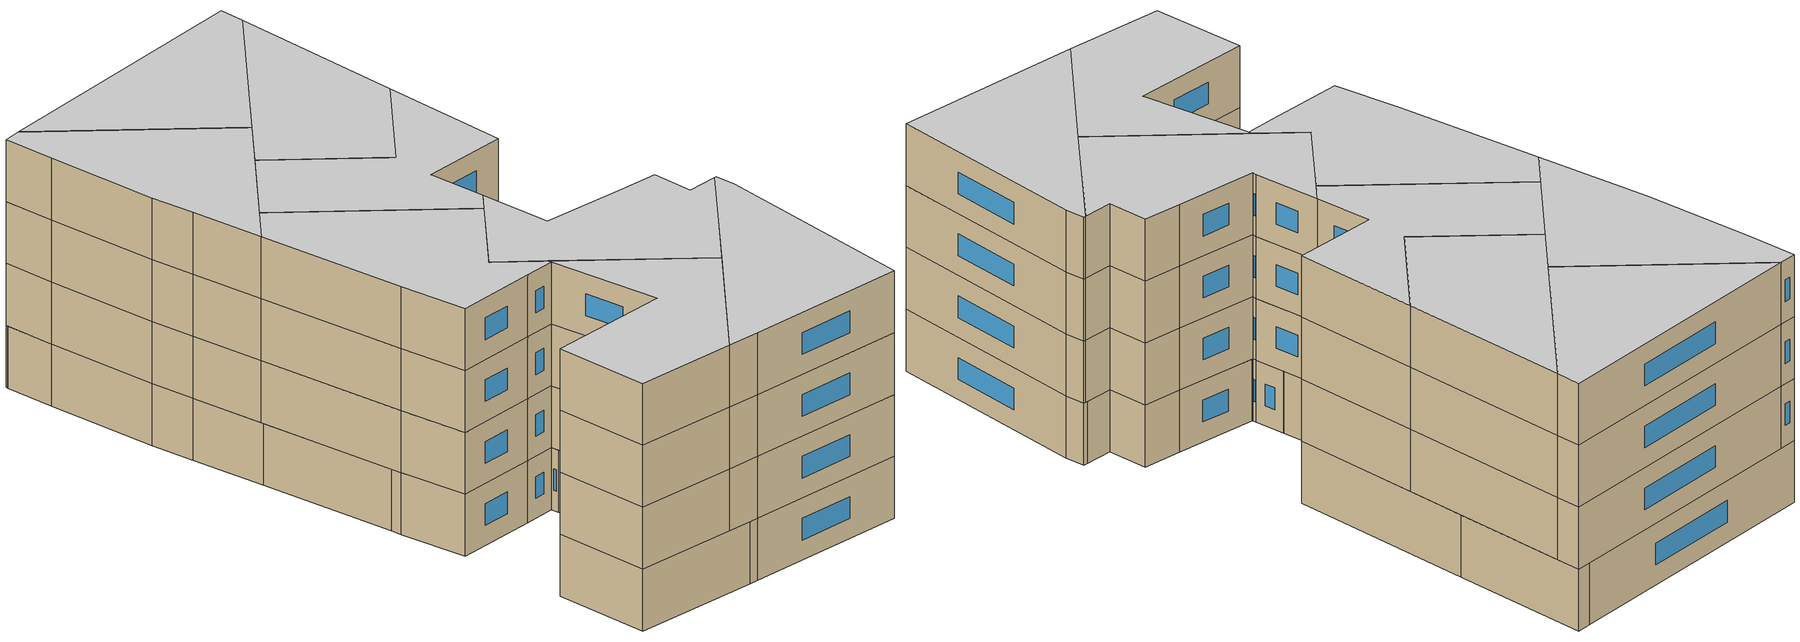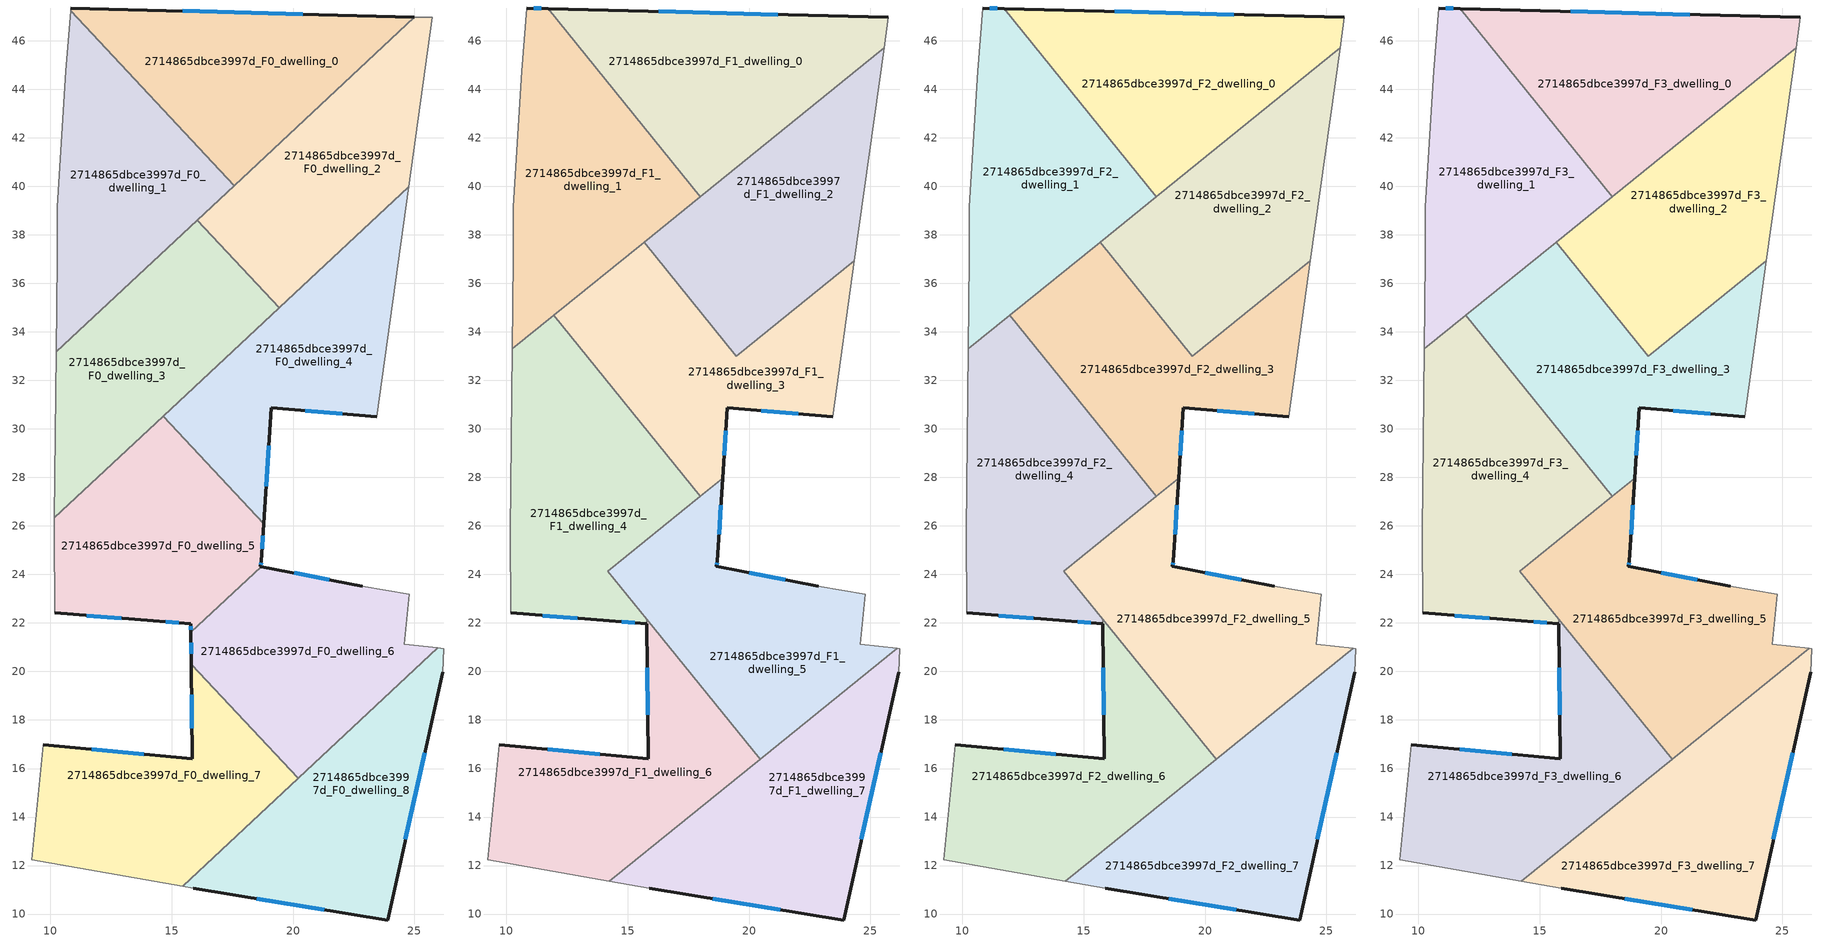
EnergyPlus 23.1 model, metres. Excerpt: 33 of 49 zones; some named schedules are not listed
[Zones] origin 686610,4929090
2714865dbce3997d_F0_dwelling_0
 floor ground (EU_floor_Construction): 25.01,46.98 17.57,40.03 10.83,47.24 10.84,47.35 z0
 wall outside (EU_wall_Construction): 25.01,46.98 10.84,47.35 z0:3
 wall to 2714865dbce3997d_F0_dwelling_1 (EU_wall_Construction): 10.83,47.24 17.57,40.03 z0:3
 wall adiabatic (EU_wall_Construction): 10.84,47.35 10.83,47.24 z0:3
 wall to 2714865dbce3997d_F0_dwelling_2 (EU_wall_Construction): 17.57,40.03 25.01,46.98 z0:3
 window (EU_Window_Construction): 20.4,47.1 15.44,47.23 z0.98:2.02
2714865dbce3997d_F0_dwelling_1
 floor ground (EU_floor_Construction): 10.83,47.24 17.57,40.03 10.23,33.18 10.28,37 10.29,39.16 10.63,44.75 z0
 wall adiabatic (EU_wall_Construction): 10.83,47.24 10.63,44.75 10.29,39.16 10.28,37 10.23,33.18 z0:3
 wall to 2714865dbce3997d_F0_dwelling_3 (EU_wall_Construction): 10.23,33.18 16.04,38.61 z0:3
 wall to 2714865dbce3997d_F0_dwelling_2 (EU_wall_Construction): 16.04,38.61 17.57,40.03 z0:3
2714865dbce3997d_F0_dwelling_2
 floor ground (EU_floor_Construction): 25.75,46.96 24.77,39.99 19.43,34.99 16.04,38.61 25.01,46.98 z0
 wall adiabatic (EU_wall_Construction): 24.77,39.99 25.75,46.96 25.01,46.98 z0:3
 wall to 2714865dbce3997d_F0_dwelling_3 (EU_wall_Construction): 16.04,38.61 19.43,34.99 z0:3
 wall to 2714865dbce3997d_F0_dwelling_4 (EU_wall_Construction): 19.43,34.99 24.77,39.99 z0:3
 ceiling adiabatic (EU_roof_Construction): 24.77,39.99 25.57,45.71 16.36,38.26 19.43,34.99 z3
2714865dbce3997d_F0_dwelling_3
 floor ground (EU_floor_Construction): 16.04,38.61 19.43,34.99 10.16,26.33 10.23,33.18 z0
 wall adiabatic (EU_wall_Construction): 10.23,33.18 10.16,26.33 z0:3
 wall to 2714865dbce3997d_F0_dwelling_5 (EU_wall_Construction): 10.16,26.33 14.65,30.52 z0:3
 wall to 2714865dbce3997d_F0_dwelling_4 (EU_wall_Construction): 14.65,30.52 19.42,34.99 z0:3
 ceiling adiabatic (EU_roof_Construction): 19.43,34.99 16.04,38.61 11.27,34.14 15.67,37.7 18.54,34.16 z3
2714865dbce3997d_F0_dwelling_4
 floor ground (EU_floor_Construction): 24.77,39.99 23.44,30.5 19.09,30.86 18.79,26.09 14.65,30.52 z0
 wall outside (EU_wall_Construction): 18.79,26.09 19.09,30.86 23.44,30.5 z0:3
 wall adiabatic (EU_wall_Construction): 23.44,30.5 24.77,39.99 z0:3
 wall to 2714865dbce3997d_F0_dwelling_5 (EU_wall_Construction): 14.65,30.52 18.79,26.09 z0:3
 window (EU_Window_Construction): 20.51,30.75 22.03,30.62 / 18.89,27.64 19,29.31 z0.98:2.02
2714865dbce3997d_F0_dwelling_5
 floor ground (EU_floor_Construction): 14.65,30.52 18.79,26.09 18.69,24.55 18.66,24.33 18.7,24.33 15.79,21.61 15.79,21.97 14.24,22.08 10.18,22.41 10.16,25.78 10.16,26.33 z0
 wall outside (EU_wall_Construction): 18.7,24.33 18.66,24.33 18.69,24.55 18.79,26.09 / 10.18,22.41 14.24,22.08 15.79,21.97 15.79,21.61 z0:3
 wall to 2714865dbce3997d_F0_dwelling_6 (EU_wall_Construction): 15.79,21.61 18.7,24.33 z0:3
 wall adiabatic (EU_wall_Construction): 10.16,26.33 10.16,25.78 10.18,22.41 z0:3
 window (EU_Window_Construction): 15.79,21.85 15.79,21.73 / 14.75,22.05 15.28,22.01 / 11.5,22.31 12.92,22.19 / 18.73,25.05 18.76,25.59 / 18.67,24.41 18.68,24.48 z0.98:2.02
2714865dbce3997d_F0_dwelling_6
 floor ground (EU_floor_Construction): 24.8,23.17 24.57,21.11 25.97,20.97 20.21,15.59 15.8,20.3 15.79,21.61 18.7,24.33 22.84,23.52 z0
 wall outside (EU_wall_Construction): 15.79,21.61 15.8,20.3 / 22.84,23.52 18.7,24.33 z0:3
 wall adiabatic (EU_wall_Construction): 25.97,20.97 24.57,21.11 24.8,23.17 22.84,23.52 z0:3
 wall to 2714865dbce3997d_F0_dwelling_7 (EU_wall_Construction): 15.8,20.3 20.21,15.59 z0:3
 wall to 2714865dbce3997d_F0_dwelling_8 (EU_wall_Construction): 20.21,15.59 25.97,20.97 z0:3
 window (EU_Window_Construction): 15.79,21.18 15.8,20.73 / 21.5,23.78 20.05,24.07 z0.98:2.02
2714865dbce3997d_F0_dwelling_7
 floor ground (EU_floor_Construction): 15.8,20.3 20.21,15.59 15.45,11.14 9.23,12.24 9.69,16.97 15.84,16.39 z0
 wall outside (EU_wall_Construction): 15.8,20.3 15.84,16.39 9.69,16.97 z0:3
 wall adiabatic (EU_wall_Construction): 9.69,16.97 9.23,12.24 15.45,11.14 z0:3
 wall to 2714865dbce3997d_F0_dwelling_8 (EU_wall_Construction): 15.45,11.14 20.21,15.59 z0:3
 window (EU_Window_Construction): 13.84,16.58 11.7,16.79 / 15.82,19.03 15.83,17.67 z0.98:2.02
2714865dbce3997d_F0_dwelling_8
 floor ground (EU_floor_Construction): 26.2,20.94 26.17,19.96 23.9,9.75 15.9,11.06 15.45,11.14 25.97,20.97 z0
 wall outside (EU_wall_Construction): 15.9,11.06 23.9,9.75 26.17,19.96 z0:3
 wall adiabatic (EU_wall_Construction): 15.45,11.14 15.9,11.06 / 26.17,19.96 26.2,20.94 25.97,20.97 z0:3
 window (EU_Window_Construction): 18.5,10.64 21.29,10.18 / 24.63,13.07 25.43,16.64 z0.98:2.02
2714865dbce3997d_F1_dwelling_0
 floor to 2714865dbce3997d_F0_dwelling_0 (EU_floor_Construction): 25.01,46.98 17.6,40.06 11.72,47.33 z3
 floor to 2714865dbce3997d_F0_dwelling_2 (EU_floor_Construction): 25.75,46.96 25.57,45.71 17.99,39.58 17.6,40.06 25.01,46.98 z3
 wall outside (EU_wall_Construction): 25.75,46.96 11.72,47.33 z3:6
 wall adiabatic (EU_wall_Construction): 25.57,45.71 25.75,46.96 z3:6
 wall to 2714865dbce3997d_F1_dwelling_1 (EU_wall_Construction): 11.72,47.33 17.99,39.58 z3:6
 wall to 2714865dbce3997d_F1_dwelling_2 (EU_wall_Construction): 17.99,39.58 25.57,45.71 z3:6
 window (EU_Window_Construction): 21.18,47.08 16.28,47.21 z3.98:5.02
2714865dbce3997d_F1_dwelling_1
 floor to 2714865dbce3997d_F0_dwelling_1 (EU_floor_Construction): 10.83,47.24 17.57,40.03 11.27,34.14 10.24,33.31 10.28,37 10.29,39.16 10.63,44.75 z3
 floor to 2714865dbce3997d_F0_dwelling_0 (EU_floor_Construction): 11.72,47.33 17.6,40.06 17.57,40.03 10.83,47.24 10.84,47.35 z3
 floor adiabatic (EU_floor_Construction): 16.04,38.61 16.36,38.26 11.27,34.14 z3
 floor to 2714865dbce3997d_F0_dwelling_2 (EU_floor_Construction): 17.6,40.06 17.99,39.58 16.36,38.26 16.04,38.61 z3
 wall outside (EU_wall_Construction): 11.72,47.33 10.84,47.35 z3:6
 wall adiabatic (EU_wall_Construction): 10.84,47.35 10.63,44.75 10.29,39.16 10.28,37 10.24,33.31 z3:6
 wall to 2714865dbce3997d_F1_dwelling_3 (EU_wall_Construction): 11.95,34.69 15.67,37.7 z3:6
 wall to 2714865dbce3997d_F1_dwelling_4 (EU_wall_Construction): 10.24,33.31 11.95,34.69 z3:6
 wall to 2714865dbce3997d_F1_dwelling_2 (EU_wall_Construction): 15.67,37.7 17.99,39.58 z3:6
 window (EU_Window_Construction): 11.43,47.34 11.12,47.35 z3.98:5.02
2714865dbce3997d_F1_dwelling_2
 floor to 2714865dbce3997d_F0_dwelling_4 (EU_floor_Construction): 24.77,39.99 24.34,36.93 19.48,33 18.54,34.16 z3
 floor adiabatic (EU_floor_Construction): 25.57,45.71 24.77,39.99 18.54,34.16 15.67,37.7 z3
 wall to 2714865dbce3997d_F1_dwelling_3 (EU_wall_Construction): 15.67,37.7 19.48,33 24.34,36.93 z3:6
 wall adiabatic (EU_wall_Construction): 24.34,36.93 25.57,45.71 z3:6
2714865dbce3997d_F1_dwelling_3
 floor to 2714865dbce3997d_F0_dwelling_3 (EU_floor_Construction): 15.67,37.7 18.54,34.16 15.03,30.88 11.95,34.69 z3
 floor to 2714865dbce3997d_F0_dwelling_4 (EU_floor_Construction): 24.34,36.93 23.44,30.5 19.09,30.86 18.91,27.96 17.99,27.22 15.03,30.88 18.54,34.16 19.48,33 z3
 wall outside (EU_wall_Construction): 18.91,27.96 19.09,30.86 23.44,30.5 z3:6
 wall adiabatic (EU_wall_Construction): 23.44,30.5 24.34,36.93 z3:6
 wall to 2714865dbce3997d_F1_dwelling_4 (EU_wall_Construction): 11.95,34.69 17.99,27.22 z3:6
 wall to 2714865dbce3997d_F1_dwelling_5 (EU_wall_Construction): 17.99,27.22 18.91,27.96 z3:6
 window (EU_Window_Construction): 20.51,30.75 22.03,30.62 / 18.97,28.91 19.04,29.92 z3.98:5.02
2714865dbce3997d_F1_dwelling_4
 floor to 2714865dbce3997d_F0_dwelling_4 (EU_floor_Construction): 15.03,30.88 17.99,27.22 17.85,27.1 14.65,30.52 z3
 floor to 2714865dbce3997d_F0_dwelling_1 (EU_floor_Construction): 11.27,34.14 10.23,33.18 10.24,33.31 z3
 floor to 2714865dbce3997d_F0_dwelling_5 (EU_floor_Construction): 14.65,30.52 17.84,27.1 14.18,24.14 15.78,22.16 15.79,21.97 14.24,22.08 10.18,22.41 10.16,25.78 10.16,26.33 z3
 floor to 2714865dbce3997d_F0_dwelling_3 (EU_floor_Construction): 11.95,34.69 15.03,30.88 10.16,26.33 10.23,33.18 11.27,34.14 z3
 wall outside (EU_wall_Construction): 10.18,22.41 14.24,22.08 15.79,21.97 z3:6
 wall adiabatic (EU_wall_Construction): 10.24,33.31 10.16,25.78 10.18,22.41 z3:6
 wall to 2714865dbce3997d_F1_dwelling_6 (EU_wall_Construction): 15.79,21.97 15.78,22.16 z3:6
 wall to 2714865dbce3997d_F1_dwelling_5 (EU_wall_Construction): 15.78,22.16 14.18,24.14 17.99,27.22 z3:6
 window (EU_Window_Construction): 14.75,22.05 15.28,22.01 / 11.5,22.31 12.92,22.19 z3.98:5.02
2714865dbce3997d_F1_dwelling_5
 floor to 2714865dbce3997d_F0_dwelling_5 (EU_floor_Construction): 17.84,27.1 18.79,26.09 18.69,24.55 18.66,24.33 18.7,24.33 16.04,21.84 14.18,24.14 z3
 floor to 2714865dbce3997d_F0_dwelling_6 (EU_floor_Construction): 24.8,23.17 24.57,21.11 25.97,20.97 24.98,20.05 20.45,16.39 16.04,21.84 18.7,24.33 22.84,23.52 z3
 floor to 2714865dbce3997d_F0_dwelling_4 (EU_floor_Construction): 18.91,27.96 18.79,26.09 17.85,27.1 z3
 floor to 2714865dbce3997d_F0_dwelling_8 (EU_floor_Construction): 26.1,20.95 24.98,20.05 25.97,20.97 z3
 wall outside (EU_wall_Construction): 22.84,23.52 18.66,24.33 18.69,24.55 18.91,27.96 z3:6
 wall adiabatic (EU_wall_Construction): 26.1,20.96 24.57,21.11 24.8,23.17 22.84,23.52 z3:6
 wall to 2714865dbce3997d_F1_dwelling_7 (EU_wall_Construction): 20.45,16.39 26.1,20.96 z3:6
 wall to 2714865dbce3997d_F1_dwelling_6 (EU_wall_Construction): 15.79,22.15 20.45,16.39 z3:6
 window (EU_Window_Construction): 18.67,24.41 18.68,24.48 / 21.48,23.79 20.02,24.07 / 18.77,25.66 18.84,26.85 z3.98:5.02
2714865dbce3997d_F1_dwelling_6
 floor to 2714865dbce3997d_F0_dwelling_6 (EU_floor_Construction): 16.04,21.84 20.45,16.39 19.89,15.93 15.8,20.3 15.79,21.61 z3
 floor to 2714865dbce3997d_F0_dwelling_5 (EU_floor_Construction): 15.78,22.16 16.04,21.84 15.79,21.61 z3
 floor to 2714865dbce3997d_F0_dwelling_7 (EU_floor_Construction): 15.8,20.3 19.89,15.93 14.24,11.36 9.23,12.24 9.69,16.97 15.84,16.39 z3
 wall outside (EU_wall_Construction): 15.79,21.97 15.84,16.39 9.69,16.97 z3:6
 wall adiabatic (EU_wall_Construction): 9.69,16.97 9.23,12.24 14.24,11.36 z3:6
 wall to 2714865dbce3997d_F1_dwelling_7 (EU_wall_Construction): 14.24,11.36 20.45,16.39 z3:6
 window (EU_Window_Construction): 13.84,16.58 11.7,16.79 / 15.8,20.16 15.83,18.21 z3.98:5.02
2714865dbce3997d_F1_dwelling_7
 floor to 2714865dbce3997d_F0_dwelling_7 (EU_floor_Construction): 19.89,15.93 20.21,15.59 15.45,11.14 14.24,11.36 z3
 floor to 2714865dbce3997d_F0_dwelling_8 (EU_floor_Construction): 26.2,20.94 26.17,19.96 23.9,9.75 15.9,11.06 15.45,11.14 24.98,20.05 26.1,20.95 z3
 floor to 2714865dbce3997d_F0_dwelling_6 (EU_floor_Construction): 24.98,20.05 20.21,15.59 19.89,15.93 z3
 wall outside (EU_wall_Construction): 15.9,11.06 23.9,9.75 26.17,19.96 z3:6
 wall adiabatic (EU_wall_Construction): 14.24,11.36 15.9,11.06 / 26.17,19.96 26.2,20.94 26.1,20.96 z3:6
 window (EU_Window_Construction): 18.5,10.64 21.29,10.18 / 24.63,13.07 25.43,16.64 z3.98:5.02
2714865dbce3997d_F2_dwelling_0
 floor to 2714865dbce3997d_F1_dwelling_0 (EU_floor_Construction): 25.75,46.96 25.57,45.71 17.99,39.58 11.72,47.33 z6
 wall outside (EU_wall_Construction): 25.75,46.96 11.72,47.33 z6:9
 wall adiabatic (EU_wall_Construction): 25.57,45.71 25.75,46.96 z6:9
 wall to 2714865dbce3997d_F2_dwelling_1 (EU_wall_Construction): 11.72,47.33 17.99,39.58 z6:9
 wall to 2714865dbce3997d_F2_dwelling_2 (EU_wall_Construction): 17.99,39.58 25.57,45.71 z6:9
 window (EU_Window_Construction): 21.18,47.08 16.28,47.21 z6.98:8.02
2714865dbce3997d_F2_dwelling_1
 floor to 2714865dbce3997d_F1_dwelling_1 (EU_floor_Construction): 11.72,47.33 17.99,39.58 10.24,33.31 10.28,37 10.29,39.16 10.63,44.75 10.84,47.35 z6
 wall outside (EU_wall_Construction): 11.72,47.33 10.84,47.35 z6:9
 wall adiabatic (EU_wall_Construction): 10.84,47.35 10.63,44.75 10.29,39.16 10.28,37 10.24,33.31 z6:9
 wall to 2714865dbce3997d_F2_dwelling_3 (EU_wall_Construction): 11.95,34.69 15.67,37.7 z6:9
 wall to 2714865dbce3997d_F2_dwelling_4 (EU_wall_Construction): 10.24,33.31 11.95,34.69 z6:9
 wall to 2714865dbce3997d_F2_dwelling_2 (EU_wall_Construction): 15.67,37.7 17.99,39.58 z6:9
 window (EU_Window_Construction): 11.43,47.34 11.12,47.35 z6.98:8.02
2714865dbce3997d_F2_dwelling_2
 floor to 2714865dbce3997d_F1_dwelling_2 (EU_floor_Construction): 25.57,45.71 24.34,36.93 19.48,33 15.67,37.7 z6
 wall to 2714865dbce3997d_F2_dwelling_3 (EU_wall_Construction): 15.67,37.7 19.48,33 24.34,36.93 z6:9
 wall adiabatic (EU_wall_Construction): 24.34,36.93 25.57,45.71 z6:9
2714865dbce3997d_F2_dwelling_3
 floor to 2714865dbce3997d_F1_dwelling_3 (EU_floor_Construction): 24.34,36.93 23.44,30.5 19.09,30.86 18.91,27.96 17.99,27.22 11.95,34.69 15.67,37.7 19.48,33 z6
 wall outside (EU_wall_Construction): 18.91,27.96 19.09,30.86 23.44,30.5 z6:9
 wall adiabatic (EU_wall_Construction): 23.44,30.5 24.34,36.93 z6:9
 wall to 2714865dbce3997d_F2_dwelling_4 (EU_wall_Construction): 11.95,34.69 17.99,27.22 z6:9
 wall to 2714865dbce3997d_F2_dwelling_5 (EU_wall_Construction): 17.99,27.22 18.91,27.96 z6:9
 window (EU_Window_Construction): 20.51,30.75 22.03,30.62 / 18.97,28.91 19.04,29.92 z6.98:8.02
2714865dbce3997d_F2_dwelling_4
 floor to 2714865dbce3997d_F1_dwelling_4 (EU_floor_Construction): 11.95,34.69 17.99,27.22 14.18,24.14 15.78,22.16 15.79,21.97 14.24,22.08 10.18,22.41 10.16,25.78 10.24,33.31 z6
 wall outside (EU_wall_Construction): 10.18,22.41 14.24,22.08 15.79,21.97 z6:9
 wall adiabatic (EU_wall_Construction): 10.24,33.31 10.16,25.78 10.18,22.41 z6:9
 wall to 2714865dbce3997d_F2_dwelling_6 (EU_wall_Construction): 15.79,21.97 15.78,22.16 z6:9
 wall to 2714865dbce3997d_F2_dwelling_5 (EU_wall_Construction): 15.78,22.16 14.18,24.14 17.99,27.22 z6:9
 window (EU_Window_Construction): 14.75,22.05 15.28,22.01 / 11.5,22.31 12.92,22.19 z6.98:8.02
2714865dbce3997d_F2_dwelling_5
 floor to 2714865dbce3997d_F1_dwelling_5 (EU_floor_Construction): 24.8,23.17 24.57,21.11 26.1,20.96 20.45,16.39 14.18,24.14 18.91,27.96 18.69,24.55 18.66,24.33 22.84,23.52 z6
 wall outside (EU_wall_Construction): 22.84,23.52 18.66,24.33 18.69,24.55 18.91,27.96 z6:9
 wall adiabatic (EU_wall_Construction): 26.1,20.96 24.57,21.11 24.8,23.17 22.84,23.52 z6:9
 wall to 2714865dbce3997d_F2_dwelling_7 (EU_wall_Construction): 20.45,16.39 26.1,20.96 z6:9
 wall to 2714865dbce3997d_F2_dwelling_6 (EU_wall_Construction): 15.79,22.15 20.45,16.39 z6:9
 window (EU_Window_Construction): 18.67,24.41 18.68,24.48 / 21.48,23.79 20.02,24.07 / 18.77,25.66 18.84,26.85 z6.98:8.02
2714865dbce3997d_F2_dwelling_6
 floor to 2714865dbce3997d_F1_dwelling_6 (EU_floor_Construction): 15.78,22.16 20.45,16.39 14.24,11.36 9.23,12.24 9.69,16.97 15.84,16.39 z6
 wall outside (EU_wall_Construction): 15.79,21.97 15.84,16.39 9.69,16.97 z6:9
 wall adiabatic (EU_wall_Construction): 9.69,16.97 9.23,12.24 14.24,11.36 z6:9
 wall to 2714865dbce3997d_F2_dwelling_7 (EU_wall_Construction): 14.24,11.36 20.45,16.39 z6:9
 window (EU_Window_Construction): 13.84,16.58 11.7,16.79 / 15.8,20.16 15.83,18.21 z6.98:8.02
2714865dbce3997d_F2_dwelling_7
 floor to 2714865dbce3997d_F1_dwelling_7 (EU_floor_Construction): 26.2,20.94 26.17,19.96 23.9,9.75 15.9,11.06 14.24,11.36 26.1,20.96 z6
 wall outside (EU_wall_Construction): 15.9,11.06 23.9,9.75 26.17,19.96 z6:9
 wall adiabatic (EU_wall_Construction): 14.24,11.36 15.9,11.06 / 26.17,19.96 26.2,20.94 26.1,20.96 z6:9
 window (EU_Window_Construction): 18.5,10.64 21.29,10.18 / 24.63,13.07 25.43,16.64 z6.98:8.02
2714865dbce3997d_F3_dwelling_0
 floor to 2714865dbce3997d_F2_dwelling_0 (EU_floor_Construction): 25.75,46.96 25.57,45.71 17.99,39.58 11.72,47.33 z9
 wall outside (EU_wall_Construction): 25.75,46.96 11.72,47.33 z9:12
 wall adiabatic (EU_wall_Construction): 25.57,45.71 25.75,46.96 z9:12
 wall to 2714865dbce3997d_F3_dwelling_1 (EU_wall_Construction): 11.72,47.33 17.99,39.58 z9:12
 wall to 2714865dbce3997d_F3_dwelling_2 (EU_wall_Construction): 17.99,39.58 25.57,45.71 z9:12
 window (EU_Window_Construction): 21.18,47.08 16.28,47.21 z9.98:11.02
 ceiling to 2714865dbce3997d_F4_dwelling_0 (EU_floor_Construction): 25.57,45.71 25.75,46.96 11.72,47.33 17.99,39.58 z12
2714865dbce3997d_F3_dwelling_1
 floor to 2714865dbce3997d_F2_dwelling_1 (EU_floor_Construction): 11.72,47.33 17.99,39.58 10.24,33.31 10.28,37 10.29,39.16 10.63,44.75 10.84,47.35 z9
 wall outside (EU_wall_Construction): 11.72,47.33 10.84,47.35 z9:12
 wall adiabatic (EU_wall_Construction): 10.84,47.35 10.63,44.75 10.29,39.16 10.28,37 10.24,33.31 z9:12
 wall to 2714865dbce3997d_F3_dwelling_3 (EU_wall_Construction): 11.95,34.69 15.67,37.7 z9:12
 wall to 2714865dbce3997d_F3_dwelling_4 (EU_wall_Construction): 10.24,33.31 11.95,34.69 z9:12
 wall to 2714865dbce3997d_F3_dwelling_2 (EU_wall_Construction): 15.67,37.7 17.99,39.58 z9:12
 window (EU_Window_Construction): 11.43,47.34 11.12,47.35 z9.98:11.02
 ceiling to 2714865dbce3997d_F4_dwelling_1 (EU_floor_Construction): 17.99,39.58 11.72,47.33 10.84,47.35 10.63,44.75 10.29,39.16 10.28,37 10.24,33.31 z12
2714865dbce3997d_F3_dwelling_2
 floor to 2714865dbce3997d_F2_dwelling_2 (EU_floor_Construction): 25.57,45.71 24.34,36.93 19.48,33 15.67,37.7 z9
 wall to 2714865dbce3997d_F3_dwelling_3 (EU_wall_Construction): 15.67,37.7 19.48,33 24.34,36.93 z9:12
 wall adiabatic (EU_wall_Construction): 24.34,36.93 25.57,45.71 z9:12
 ceiling to 2714865dbce3997d_F4_dwelling_2 (EU_floor_Construction): 24.34,36.93 25.57,45.71 15.67,37.7 19.48,33 z12
2714865dbce3997d_F3_dwelling_3
 floor to 2714865dbce3997d_F2_dwelling_3 (EU_floor_Construction): 24.34,36.93 23.44,30.5 19.09,30.86 18.91,27.96 17.99,27.22 11.95,34.69 15.67,37.7 19.48,33 z9
 wall outside (EU_wall_Construction): 18.91,27.96 19.09,30.86 23.44,30.5 z9:12
 wall adiabatic (EU_wall_Construction): 23.44,30.5 24.34,36.93 z9:12
 wall to 2714865dbce3997d_F3_dwelling_4 (EU_wall_Construction): 11.95,34.69 17.99,27.22 z9:12
 wall to 2714865dbce3997d_F3_dwelling_5 (EU_wall_Construction): 17.99,27.22 18.91,27.96 z9:12
 window (EU_Window_Construction): 20.51,30.75 22.03,30.62 / 18.97,28.91 19.04,29.92 z9.98:11.02
 ceiling to 2714865dbce3997d_F4_dwelling_3 (EU_floor_Construction): 23.44,30.5 24.34,36.93 19.48,33 15.67,37.7 11.95,34.69 17.99,27.22 18.91,27.96 19.09,30.86 z12
2714865dbce3997d_F3_dwelling_4
 floor to 2714865dbce3997d_F2_dwelling_4 (EU_floor_Construction): 11.95,34.69 17.99,27.22 14.18,24.14 15.78,22.16 15.79,21.97 14.24,22.08 10.18,22.41 10.16,25.78 10.24,33.31 z9
 wall outside (EU_wall_Construction): 10.18,22.41 14.24,22.08 15.79,21.97 z9:12
 wall adiabatic (EU_wall_Construction): 10.24,33.31 10.16,25.78 10.18,22.41 z9:12
 wall to 2714865dbce3997d_F3_dwelling_6 (EU_wall_Construction): 15.79,21.97 15.78,22.16 z9:12
 wall to 2714865dbce3997d_F3_dwelling_5 (EU_wall_Construction): 15.78,22.16 14.18,24.14 17.99,27.22 z9:12
 window (EU_Window_Construction): 14.75,22.05 15.28,22.01 / 11.5,22.31 12.92,22.19 z9.98:11.02
 ceiling to 2714865dbce3997d_F4_dwelling_4 (EU_floor_Construction): 15.79,21.97 15.78,22.16 14.18,24.14 17.99,27.22 11.95,34.69 10.24,33.31 10.16,25.78 10.18,22.41 14.24,22.08 z12
2714865dbce3997d_F3_dwelling_5
 floor to 2714865dbce3997d_F2_dwelling_5 (EU_floor_Construction): 24.8,23.17 24.57,21.11 26.1,20.96 20.45,16.39 14.18,24.14 18.91,27.96 18.69,24.55 18.66,24.33 22.84,23.52 z9
 wall outside (EU_wall_Construction): 22.84,23.52 18.66,24.33 18.69,24.55 18.91,27.96 z9:12
 wall adiabatic (EU_wall_Construction): 26.1,20.96 24.57,21.11 24.8,23.17 22.84,23.52 z9:12
 wall to 2714865dbce3997d_F3_dwelling_7 (EU_wall_Construction): 20.45,16.39 26.1,20.96 z9:12
 wall to 2714865dbce3997d_F3_dwelling_6 (EU_wall_Construction): 15.79,22.15 20.45,16.39 z9:12
 window (EU_Window_Construction): 18.67,24.41 18.68,24.48 / 21.48,23.79 20.02,24.07 / 18.77,25.66 18.84,26.85 z9.98:11.02
 ceiling to 2714865dbce3997d_F4_dwelling_5 (EU_floor_Construction): 26.1,20.96 24.57,21.11 24.8,23.17 22.84,23.52 18.66,24.33 18.69,24.55 18.91,27.96 14.18,24.14 20.45,16.39 z12
2714865dbce3997d_F3_dwelling_6
 floor to 2714865dbce3997d_F2_dwelling_6 (EU_floor_Construction): 15.78,22.16 20.45,16.39 14.24,11.36 9.23,12.24 9.69,16.97 15.84,16.39 z9
 wall outside (EU_wall_Construction): 15.79,21.97 15.84,16.39 9.69,16.97 z9:12
 wall adiabatic (EU_wall_Construction): 9.69,16.97 9.23,12.24 14.24,11.36 z9:12
 wall to 2714865dbce3997d_F3_dwelling_7 (EU_wall_Construction): 14.24,11.36 20.45,16.39 z9:12
 window (EU_Window_Construction): 13.84,16.58 11.7,16.79 / 15.8,20.16 15.83,18.21 z9.98:11.02
 ceiling to 2714865dbce3997d_F4_dwelling_6 (EU_floor_Construction): 20.45,16.39 15.78,22.16 15.84,16.39 9.69,16.97 9.23,12.24 14.24,11.36 z12
2714865dbce3997d_F3_dwelling_7
 floor to 2714865dbce3997d_F2_dwelling_7 (EU_floor_Construction): 26.2,20.94 26.17,19.96 23.9,9.75 15.9,11.06 14.24,11.36 26.1,20.96 z9
 wall outside (EU_wall_Construction): 15.9,11.06 23.9,9.75 26.17,19.96 z9:12
 wall adiabatic (EU_wall_Construction): 14.24,11.36 15.9,11.06 / 26.17,19.96 26.2,20.94 26.1,20.96 z9:12
 window (EU_Window_Construction): 18.5,10.64 21.29,10.18 / 24.63,13.07 25.43,16.64 z9.98:11.02
 ceiling to 2714865dbce3997d_F4_dwelling_7 (EU_floor_Construction): 23.9,9.75 26.17,19.96 26.2,20.94 26.1,20.96 14.24,11.36 15.9,11.06 z12
[Building]
EU S2 Campaign: North Axis=0; Terrain=City; Solar Distribution=FullExterior
[Site:Location]
Bologna: Latitude=44.5; Longitude=11.25; Time Zone=1; Elevation=37
[SizingPeriod:WeatherFileDays]
AnnualSizingPeriod: Begin Month=1; Begin Day of Month=1; End Month=12; End Day of Month=31; Day of Week for Start Day=Monday; Use Weather File Daylight Saving Period=No; Use Weather File Rain and Snow Indicators=No
[MATERIAL]
EU_InternalMass_Material: Roughness=MediumRough; Thickness=0.1; Conductivity=1; Density=1800; Specific Heat=900; Thermal Absorptance=0.9; Solar Absorptance=0.7; Visible Absorptance=0.7
[MATERIAL:NOMASS] Roughness=MediumRough; Thermal Absorptance=0.9; Solar Absorptance=0.7; Visible Absorptance=0.7
Name | Thermal Resistance
EU_wall_NoMass | 0.905828
EU_roof_NoMass | 0.37593
EU_floor_NoMass | 0.67114
[WINDOWMATERIAL:SIMPLEGLAZINGSYSTEM]
EU_Window_SimpleGlazing: UFactor=4.52486; Solar Heat Gain Coefficient=0.85; Visible Transmittance=0.85
[CONSTRUCTION]
EU_wall_Construction: EU_wall_NoMass
EU_roof_Construction: EU_roof_NoMass
EU_floor_Construction: EU_floor_NoMass
EU_Window_Construction: EU_Window_SimpleGlazing
EU_InternalMass_Construction: EU_InternalMass_Material
[ZONE] Type=1; Multiplier=1; Ceiling Height=autocalculate; Floor Area=autocalculate; Part of Total Floor Area=Yes
Name | Volume
2714865dbce3997d_F0_dwelling_0 | 153.187
2714865dbce3997d_F1_dwelling_0; 2714865dbce3997d_F2_dwelling_0; 2714865dbce3997d_F3_dwelling_0 | 172.349
2714865dbce3997d_F0_dwelling_1 | 153.184
2714865dbce3997d_F1_dwelling_1; 2714865dbce3997d_F2_dwelling_1; 2714865dbce3997d_F3_dwelling_1 | 172.337
2714865dbce3997d_F0_dwelling_2 | 153.202
2714865dbce3997d_F1_dwelling_2; 2714865dbce3997d_F2_dwelling_2; 2714865dbce3997d_F3_dwelling_2 | 172.309
2714865dbce3997d_F0_dwelling_3 | 153.201
2714865dbce3997d_F1_dwelling_3; 2714865dbce3997d_F2_dwelling_3; 2714865dbce3997d_F3_dwelling_3 | 173.541
2714865dbce3997d_F0_dwelling_4 | 152.282
2714865dbce3997d_F1_dwelling_4; 2714865dbce3997d_F2_dwelling_4; 2714865dbce3997d_F3_dwelling_4 | 186.01
2714865dbce3997d_F0_dwelling_5 | 152.258
2714865dbce3997d_F1_dwelling_5; 2714865dbce3997d_F2_dwelling_5; 2714865dbce3997d_F3_dwelling_5 | 171.138
2714865dbce3997d_F0_dwelling_6 | 154.079
2714865dbce3997d_F1_dwelling_6; 2714865dbce3997d_F2_dwelling_6; 2714865dbce3997d_F3_dwelling_6 | 158.654
2714865dbce3997d_F0_dwelling_7 | 154.1
2714865dbce3997d_F1_dwelling_7; 2714865dbce3997d_F2_dwelling_7; 2714865dbce3997d_F3_dwelling_7 | 172.326
2714865dbce3997d_F0_dwelling_8 | 153.204
[INTERNALMASS] Construction=EU_InternalMass_Construction
Name | Zone or ZoneList | Surface Area
2714865dbce3997d_F0_dwelling_0_EU_InternalMass | 2714865dbce3997d_F0_dwelling_0 | 51.0675
2714865dbce3997d_F0_dwelling_1_EU_InternalMass | 2714865dbce3997d_F0_dwelling_1 | 51.0616
2714865dbce3997d_F0_dwelling_2_EU_InternalMass | 2714865dbce3997d_F0_dwelling_2 | 51.0667
2714865dbce3997d_F0_dwelling_3_EU_InternalMass | 2714865dbce3997d_F0_dwelling_3 | 51.067
2714865dbce3997d_F0_dwelling_4_EU_InternalMass | 2714865dbce3997d_F0_dwelling_4 | 50.7592
2714865dbce3997d_F0_dwelling_5_EU_InternalMass | 2714865dbce3997d_F0_dwelling_5 | 50.7525
2714865dbce3997d_F0_dwelling_6_EU_InternalMass | 2714865dbce3997d_F0_dwelling_6 | 51.3597
2714865dbce3997d_F0_dwelling_7_EU_InternalMass | 2714865dbce3997d_F0_dwelling_7 | 51.3685
2714865dbce3997d_F0_dwelling_8_EU_InternalMass | 2714865dbce3997d_F0_dwelling_8 | 51.0676
2714865dbce3997d_F1_dwelling_0_EU_InternalMass | 2714865dbce3997d_F1_dwelling_0 | 57.4482
2714865dbce3997d_F1_dwelling_1_EU_InternalMass | 2714865dbce3997d_F1_dwelling_1 | 57.4455
2714865dbce3997d_F1_dwelling_2_EU_InternalMass | 2714865dbce3997d_F1_dwelling_2 | 57.4346
2714865dbce3997d_F1_dwelling_3_EU_InternalMass | 2714865dbce3997d_F1_dwelling_3 | 57.8486
2714865dbce3997d_F1_dwelling_4_EU_InternalMass | 2714865dbce3997d_F1_dwelling_4 | 62.0029
2714865dbce3997d_F1_dwelling_5_EU_InternalMass | 2714865dbce3997d_F1_dwelling_5 | 57.0461
2714865dbce3997d_F1_dwelling_6_EU_InternalMass | 2714865dbce3997d_F1_dwelling_6 | 52.8848
2714865dbce3997d_F1_dwelling_7_EU_InternalMass | 2714865dbce3997d_F1_dwelling_7 | 57.442
2714865dbce3997d_F2_dwelling_0_EU_InternalMass | 2714865dbce3997d_F2_dwelling_0 | 57.4482
2714865dbce3997d_F2_dwelling_1_EU_InternalMass | 2714865dbce3997d_F2_dwelling_1 | 57.4455
2714865dbce3997d_F2_dwelling_2_EU_InternalMass | 2714865dbce3997d_F2_dwelling_2 | 57.4346
2714865dbce3997d_F2_dwelling_3_EU_InternalMass | 2714865dbce3997d_F2_dwelling_3 | 57.8486
2714865dbce3997d_F2_dwelling_4_EU_InternalMass | 2714865dbce3997d_F2_dwelling_4 | 62.0029
2714865dbce3997d_F2_dwelling_5_EU_InternalMass | 2714865dbce3997d_F2_dwelling_5 | 57.0461
2714865dbce3997d_F2_dwelling_6_EU_InternalMass | 2714865dbce3997d_F2_dwelling_6 | 52.8848
2714865dbce3997d_F2_dwelling_7_EU_InternalMass | 2714865dbce3997d_F2_dwelling_7 | 57.442
2714865dbce3997d_F3_dwelling_0_EU_InternalMass | 2714865dbce3997d_F3_dwelling_0 | 57.4482
2714865dbce3997d_F3_dwelling_1_EU_InternalMass | 2714865dbce3997d_F3_dwelling_1 | 57.4455
2714865dbce3997d_F3_dwelling_2_EU_InternalMass | 2714865dbce3997d_F3_dwelling_2 | 57.4346
2714865dbce3997d_F3_dwelling_3_EU_InternalMass | 2714865dbce3997d_F3_dwelling_3 | 57.8486
2714865dbce3997d_F3_dwelling_4_EU_InternalMass | 2714865dbce3997d_F3_dwelling_4 | 62.0029
2714865dbce3997d_F3_dwelling_5_EU_InternalMass | 2714865dbce3997d_F3_dwelling_5 | 57.0461
2714865dbce3997d_F3_dwelling_6_EU_InternalMass | 2714865dbce3997d_F3_dwelling_6 | 52.8848
2714865dbce3997d_F3_dwelling_7_EU_InternalMass | 2714865dbce3997d_F3_dwelling_7 | 57.442
[OTHEREQUIPMENT] Fuel Type=Electricity; Design Level Calculation Method=Watts/Area; Power per Zone Floor Area=1; Fraction Latent=0; Fraction Radiant=0; Fraction Lost=0; Carbon Dioxide Generation Rate=0; EndUse Subcategory=EU_Step8_InternalGains
Name | Zone or ZoneList or Space or SpaceList | Schedule
EU_Step8_InternalGain_2714865dbce3997d_F0_dwelling_0_f000 | 2714865dbce3997d_F0_dwelling_0 | EU_Step8_GainSchedule_2714865dbce3997d_F0_dwelling_0_f000
EU_Step8_InternalGain_2714865dbce3997d_F0_dwelling_1_f000 | 2714865dbce3997d_F0_dwelling_1 | EU_Step8_GainSchedule_2714865dbce3997d_F0_dwelling_1_f000
EU_Step8_InternalGain_2714865dbce3997d_F0_dwelling_2_f000 | 2714865dbce3997d_F0_dwelling_2 | EU_Step8_GainSchedule_2714865dbce3997d_F0_dwelling_2_f000
EU_Step8_InternalGain_2714865dbce3997d_F0_dwelling_3_f000 | 2714865dbce3997d_F0_dwelling_3 | EU_Step8_GainSchedule_2714865dbce3997d_F0_dwelling_3_f000
EU_Step8_InternalGain_2714865dbce3997d_F0_dwelling_4_f000 | 2714865dbce3997d_F0_dwelling_4 | EU_Step8_GainSchedule_2714865dbce3997d_F0_dwelling_4_f000
EU_Step8_InternalGain_2714865dbce3997d_F0_dwelling_5_f000 | 2714865dbce3997d_F0_dwelling_5 | EU_Step8_GainSchedule_2714865dbce3997d_F0_dwelling_5_f000
EU_Step8_InternalGain_2714865dbce3997d_F0_dwelling_6_f000 | 2714865dbce3997d_F0_dwelling_6 | EU_Step8_GainSchedule_2714865dbce3997d_F0_dwelling_6_f000
EU_Step8_InternalGain_2714865dbce3997d_F0_dwelling_7_f000 | 2714865dbce3997d_F0_dwelling_7 | EU_Step8_GainSchedule_2714865dbce3997d_F0_dwelling_7_f000
EU_Step8_InternalGain_2714865dbce3997d_F0_dwelling_8_f000 | 2714865dbce3997d_F0_dwelling_8 | EU_Step8_GainSchedule_2714865dbce3997d_F0_dwelling_8_f000
EU_Step8_InternalGain_2714865dbce3997d_F1_dwelling_0_f000 | 2714865dbce3997d_F1_dwelling_0 | EU_Step8_GainSchedule_2714865dbce3997d_F1_dwelling_0_f000
EU_Step8_InternalGain_2714865dbce3997d_F1_dwelling_1_f000 | 2714865dbce3997d_F1_dwelling_1 | EU_Step8_GainSchedule_2714865dbce3997d_F1_dwelling_1_f000
EU_Step8_InternalGain_2714865dbce3997d_F1_dwelling_2_f000 | 2714865dbce3997d_F1_dwelling_2 | EU_Step8_GainSchedule_2714865dbce3997d_F1_dwelling_2_f000
EU_Step8_InternalGain_2714865dbce3997d_F1_dwelling_3_f000 | 2714865dbce3997d_F1_dwelling_3 | EU_Step8_GainSchedule_2714865dbce3997d_F1_dwelling_3_f000
EU_Step8_InternalGain_2714865dbce3997d_F1_dwelling_4_f000 | 2714865dbce3997d_F1_dwelling_4 | EU_Step8_GainSchedule_2714865dbce3997d_F1_dwelling_4_f000
EU_Step8_InternalGain_2714865dbce3997d_F1_dwelling_5_f000 | 2714865dbce3997d_F1_dwelling_5 | EU_Step8_GainSchedule_2714865dbce3997d_F1_dwelling_5_f000
EU_Step8_InternalGain_2714865dbce3997d_F1_dwelling_6_f000 | 2714865dbce3997d_F1_dwelling_6 | EU_Step8_GainSchedule_2714865dbce3997d_F1_dwelling_6_f000
EU_Step8_InternalGain_2714865dbce3997d_F1_dwelling_7_f000 | 2714865dbce3997d_F1_dwelling_7 | EU_Step8_GainSchedule_2714865dbce3997d_F1_dwelling_7_f000
EU_Step8_InternalGain_2714865dbce3997d_F2_dwelling_0_f000 | 2714865dbce3997d_F2_dwelling_0 | EU_Step8_GainSchedule_2714865dbce3997d_F2_dwelling_0_f000
EU_Step8_InternalGain_2714865dbce3997d_F2_dwelling_1_f000 | 2714865dbce3997d_F2_dwelling_1 | EU_Step8_GainSchedule_2714865dbce3997d_F2_dwelling_1_f000
EU_Step8_InternalGain_2714865dbce3997d_F2_dwelling_2_f000 | 2714865dbce3997d_F2_dwelling_2 | EU_Step8_GainSchedule_2714865dbce3997d_F2_dwelling_2_f000
EU_Step8_InternalGain_2714865dbce3997d_F2_dwelling_3_f000 | 2714865dbce3997d_F2_dwelling_3 | EU_Step8_GainSchedule_2714865dbce3997d_F2_dwelling_3_f000
EU_Step8_InternalGain_2714865dbce3997d_F2_dwelling_4_f000 | 2714865dbce3997d_F2_dwelling_4 | EU_Step8_GainSchedule_2714865dbce3997d_F2_dwelling_4_f000
EU_Step8_InternalGain_2714865dbce3997d_F2_dwelling_5_f000 | 2714865dbce3997d_F2_dwelling_5 | EU_Step8_GainSchedule_2714865dbce3997d_F2_dwelling_5_f000
EU_Step8_InternalGain_2714865dbce3997d_F2_dwelling_6_f000 | 2714865dbce3997d_F2_dwelling_6 | EU_Step8_GainSchedule_2714865dbce3997d_F2_dwelling_6_f000
EU_Step8_InternalGain_2714865dbce3997d_F2_dwelling_7_f000 | 2714865dbce3997d_F2_dwelling_7 | EU_Step8_GainSchedule_2714865dbce3997d_F2_dwelling_7_f000
EU_Step8_InternalGain_2714865dbce3997d_F3_dwelling_0_f000 | 2714865dbce3997d_F3_dwelling_0 | EU_Step8_GainSchedule_2714865dbce3997d_F3_dwelling_0_f000
EU_Step8_InternalGain_2714865dbce3997d_F3_dwelling_1_f000 | 2714865dbce3997d_F3_dwelling_1 | EU_Step8_GainSchedule_2714865dbce3997d_F3_dwelling_1_f000
EU_Step8_InternalGain_2714865dbce3997d_F3_dwelling_2_f000 | 2714865dbce3997d_F3_dwelling_2 | EU_Step8_GainSchedule_2714865dbce3997d_F3_dwelling_2_f000
EU_Step8_InternalGain_2714865dbce3997d_F3_dwelling_3_f000 | 2714865dbce3997d_F3_dwelling_3 | EU_Step8_GainSchedule_2714865dbce3997d_F3_dwelling_3_f000
EU_Step8_InternalGain_2714865dbce3997d_F3_dwelling_4_f000 | 2714865dbce3997d_F3_dwelling_4 | EU_Step8_GainSchedule_2714865dbce3997d_F3_dwelling_4_f000
EU_Step8_InternalGain_2714865dbce3997d_F3_dwelling_5_f000 | 2714865dbce3997d_F3_dwelling_5 | EU_Step8_GainSchedule_2714865dbce3997d_F3_dwelling_5_f000
EU_Step8_InternalGain_2714865dbce3997d_F3_dwelling_6_f000 | 2714865dbce3997d_F3_dwelling_6 | EU_Step8_GainSchedule_2714865dbce3997d_F3_dwelling_6_f000
EU_Step8_InternalGain_2714865dbce3997d_F3_dwelling_7_f000 | 2714865dbce3997d_F3_dwelling_7 | EU_Step8_GainSchedule_2714865dbce3997d_F3_dwelling_7_f000
[ZONEVENTILATION:DESIGNFLOWRATE] Schedule=EU_AlwaysOn; Design Flow Rate Calculation Method=AirChanges/Hour; Air Changes per Hour=0.73129; Ventilation Type=Natural; Fan Pressure Rise=0; Fan Total Efficiency=1; Constant Term Coefficient=1; Temperature Term Coefficient=0; Velocity Term Coefficient=0; Velocity Squared Term Coefficient=0; Minimum Indoor Temperature=-100; Maximum Indoor Temperature=100; Delta Temperature=-100; Minimum Outdoor Temperature=-100; Maximum Outdoor Temperature=100; Maximum Wind Speed=40
Name | Zone or ZoneList or Space or SpaceList
EU_ConstantAir_2714865dbce3997d_F0_dwelling_0 | 2714865dbce3997d_F0_dwelling_0
EU_ConstantAir_2714865dbce3997d_F0_dwelling_1 | 2714865dbce3997d_F0_dwelling_1
EU_ConstantAir_2714865dbce3997d_F0_dwelling_2 | 2714865dbce3997d_F0_dwelling_2
EU_ConstantAir_2714865dbce3997d_F0_dwelling_3 | 2714865dbce3997d_F0_dwelling_3
EU_ConstantAir_2714865dbce3997d_F0_dwelling_4 | 2714865dbce3997d_F0_dwelling_4
EU_ConstantAir_2714865dbce3997d_F0_dwelling_5 | 2714865dbce3997d_F0_dwelling_5
EU_ConstantAir_2714865dbce3997d_F0_dwelling_6 | 2714865dbce3997d_F0_dwelling_6
EU_ConstantAir_2714865dbce3997d_F0_dwelling_7 | 2714865dbce3997d_F0_dwelling_7
EU_ConstantAir_2714865dbce3997d_F0_dwelling_8 | 2714865dbce3997d_F0_dwelling_8
EU_ConstantAir_2714865dbce3997d_F1_dwelling_0 | 2714865dbce3997d_F1_dwelling_0
EU_ConstantAir_2714865dbce3997d_F1_dwelling_1 | 2714865dbce3997d_F1_dwelling_1
EU_ConstantAir_2714865dbce3997d_F1_dwelling_2 | 2714865dbce3997d_F1_dwelling_2
EU_ConstantAir_2714865dbce3997d_F1_dwelling_3 | 2714865dbce3997d_F1_dwelling_3
EU_ConstantAir_2714865dbce3997d_F1_dwelling_4 | 2714865dbce3997d_F1_dwelling_4
EU_ConstantAir_2714865dbce3997d_F1_dwelling_5 | 2714865dbce3997d_F1_dwelling_5
EU_ConstantAir_2714865dbce3997d_F1_dwelling_6 | 2714865dbce3997d_F1_dwelling_6
EU_ConstantAir_2714865dbce3997d_F1_dwelling_7 | 2714865dbce3997d_F1_dwelling_7
EU_ConstantAir_2714865dbce3997d_F2_dwelling_0 | 2714865dbce3997d_F2_dwelling_0
EU_ConstantAir_2714865dbce3997d_F2_dwelling_1 | 2714865dbce3997d_F2_dwelling_1
EU_ConstantAir_2714865dbce3997d_F2_dwelling_2 | 2714865dbce3997d_F2_dwelling_2
EU_ConstantAir_2714865dbce3997d_F2_dwelling_3 | 2714865dbce3997d_F2_dwelling_3
EU_ConstantAir_2714865dbce3997d_F2_dwelling_4 | 2714865dbce3997d_F2_dwelling_4
EU_ConstantAir_2714865dbce3997d_F2_dwelling_5 | 2714865dbce3997d_F2_dwelling_5
EU_ConstantAir_2714865dbce3997d_F2_dwelling_6 | 2714865dbce3997d_F2_dwelling_6
EU_ConstantAir_2714865dbce3997d_F2_dwelling_7 | 2714865dbce3997d_F2_dwelling_7
EU_ConstantAir_2714865dbce3997d_F3_dwelling_0 | 2714865dbce3997d_F3_dwelling_0
EU_ConstantAir_2714865dbce3997d_F3_dwelling_1 | 2714865dbce3997d_F3_dwelling_1
EU_ConstantAir_2714865dbce3997d_F3_dwelling_2 | 2714865dbce3997d_F3_dwelling_2
EU_ConstantAir_2714865dbce3997d_F3_dwelling_3 | 2714865dbce3997d_F3_dwelling_3
EU_ConstantAir_2714865dbce3997d_F3_dwelling_4 | 2714865dbce3997d_F3_dwelling_4
EU_ConstantAir_2714865dbce3997d_F3_dwelling_5 | 2714865dbce3997d_F3_dwelling_5
EU_ConstantAir_2714865dbce3997d_F3_dwelling_6 | 2714865dbce3997d_F3_dwelling_6
EU_ConstantAir_2714865dbce3997d_F3_dwelling_7 | 2714865dbce3997d_F3_dwelling_7
[HVACTEMPLATE:ZONE:IDEALLOADSAIRSYSTEM] System Availability Schedule=EU_AlwaysOn; Maximum Heating Supply Air Temperature=50; Minimum Cooling Supply Air Temperature=13; Maximum Heating Supply Air Humidity Ratio=0.0156; Minimum Cooling Supply Air Humidity Ratio=0.0077; Heating Limit=NoLimit; Cooling Limit=NoLimit; Heating Availability Schedule=EU_AlwaysOn; Cooling Availability Schedule=EU_CoolingOff; Dehumidification Control Type=ConstantSensibleHeatRatio; Cooling Sensible Heat Ratio=0.7; Dehumidification Setpoint=60; Humidification Control Type=None; Humidification Setpoint=30; Outdoor Air Method=None; Outdoor Air Flow Rate per Person=0.00944; Outdoor Air Flow Rate per Zone Floor Area=0; Outdoor Air Flow Rate per Zone=0; Demand Controlled Ventilation Type=None; Outdoor Air Economizer Type=NoEconomizer; Heat Recovery Type=None; Sensible Heat Recovery Effectiveness=0.7; Latent Heat Recovery Effectiveness=0.65
Name | Template Thermostat
2714865dbce3997d_F0_dwelling_0 | EU_HeatOnly_2714865dbce3997d_F0_dwelling_0
2714865dbce3997d_F0_dwelling_1 | EU_HeatOnly_2714865dbce3997d_F0_dwelling_1
2714865dbce3997d_F0_dwelling_2 | EU_HeatOnly_2714865dbce3997d_F0_dwelling_2
2714865dbce3997d_F0_dwelling_3 | EU_HeatOnly_2714865dbce3997d_F0_dwelling_3
2714865dbce3997d_F0_dwelling_4 | EU_HeatOnly_2714865dbce3997d_F0_dwelling_4
2714865dbce3997d_F0_dwelling_5 | EU_HeatOnly_2714865dbce3997d_F0_dwelling_5
2714865dbce3997d_F0_dwelling_6 | EU_HeatOnly_2714865dbce3997d_F0_dwelling_6
2714865dbce3997d_F0_dwelling_7 | EU_HeatOnly_2714865dbce3997d_F0_dwelling_7
2714865dbce3997d_F0_dwelling_8 | EU_HeatOnly_2714865dbce3997d_F0_dwelling_8
2714865dbce3997d_F1_dwelling_0 | EU_HeatOnly_2714865dbce3997d_F1_dwelling_0
2714865dbce3997d_F1_dwelling_1 | EU_HeatOnly_2714865dbce3997d_F1_dwelling_1
2714865dbce3997d_F1_dwelling_2 | EU_HeatOnly_2714865dbce3997d_F1_dwelling_2
2714865dbce3997d_F1_dwelling_3 | EU_HeatOnly_2714865dbce3997d_F1_dwelling_3
2714865dbce3997d_F1_dwelling_4 | EU_HeatOnly_2714865dbce3997d_F1_dwelling_4
2714865dbce3997d_F1_dwelling_5 | EU_HeatOnly_2714865dbce3997d_F1_dwelling_5
2714865dbce3997d_F1_dwelling_6 | EU_HeatOnly_2714865dbce3997d_F1_dwelling_6
2714865dbce3997d_F1_dwelling_7 | EU_HeatOnly_2714865dbce3997d_F1_dwelling_7
2714865dbce3997d_F2_dwelling_0 | EU_HeatOnly_2714865dbce3997d_F2_dwelling_0
2714865dbce3997d_F2_dwelling_1 | EU_HeatOnly_2714865dbce3997d_F2_dwelling_1
2714865dbce3997d_F2_dwelling_2 | EU_HeatOnly_2714865dbce3997d_F2_dwelling_2
2714865dbce3997d_F2_dwelling_3 | EU_HeatOnly_2714865dbce3997d_F2_dwelling_3
2714865dbce3997d_F2_dwelling_4 | EU_HeatOnly_2714865dbce3997d_F2_dwelling_4
2714865dbce3997d_F2_dwelling_5 | EU_HeatOnly_2714865dbce3997d_F2_dwelling_5
2714865dbce3997d_F2_dwelling_6 | EU_HeatOnly_2714865dbce3997d_F2_dwelling_6
2714865dbce3997d_F2_dwelling_7 | EU_HeatOnly_2714865dbce3997d_F2_dwelling_7
2714865dbce3997d_F3_dwelling_0 | EU_HeatOnly_2714865dbce3997d_F3_dwelling_0
2714865dbce3997d_F3_dwelling_1 | EU_HeatOnly_2714865dbce3997d_F3_dwelling_1
2714865dbce3997d_F3_dwelling_2 | EU_HeatOnly_2714865dbce3997d_F3_dwelling_2
2714865dbce3997d_F3_dwelling_3 | EU_HeatOnly_2714865dbce3997d_F3_dwelling_3
2714865dbce3997d_F3_dwelling_4 | EU_HeatOnly_2714865dbce3997d_F3_dwelling_4
2714865dbce3997d_F3_dwelling_5 | EU_HeatOnly_2714865dbce3997d_F3_dwelling_5
2714865dbce3997d_F3_dwelling_6 | EU_HeatOnly_2714865dbce3997d_F3_dwelling_6
2714865dbce3997d_F3_dwelling_7 | EU_HeatOnly_2714865dbce3997d_F3_dwelling_7
[SIZING:ZONE] Zone Cooling Design Supply Air Temperature Input Method=SupplyAirTemperature; Zone Cooling Design Supply Air Temperature=13; Zone Heating Design Supply Air Temperature Input Method=SupplyAirTemperature; Zone Heating Design Supply Air Temperature=50; Zone Cooling Design Supply Air Humidity Ratio=0.008; Zone Heating Design Supply Air Humidity Ratio=0.008; Cooling Design Air Flow Method=DesignDay; Cooling Design Air Flow Rate=0; Cooling Minimum Air Flow per Zone Floor Area=0.000762; Cooling Minimum Air Flow=0; Cooling Minimum Air Flow Fraction=0.2; Heating Design Air Flow Method=DesignDay; Heating Design Air Flow Rate=0; Heating Maximum Air Flow per Zone Floor Area=0.002032; Heating Maximum Air Flow=0.141576; Heating Maximum Air Flow Fraction=0.3; Account for Dedicated Outdoor Air System=No; Dedicated Outdoor Air System Control Strategy=NeutralSupplyAir; Dedicated Outdoor Air Low Setpoint Temperature for Design=autosize; Dedicated Outdoor Air High Setpoint Temperature for Design=autosize; Zone Load Sizing Method=Sensible Load Only No Latent Load; Zone Latent Cooling Design Supply Air Humidity Ratio Input Method=HumidityRatioDifference; Zone Cooling Design Supply Air Humidity Ratio Difference=0.005; Zone Latent Heating Design Supply Air Humidity Ratio Input Method=HumidityRatioDifference; Zone Humidification Design Supply Air Humidity Ratio Difference=0.005
2714865dbce3997d_F0_dwelling_0; 2714865dbce3997d_F0_dwelling_1; 2714865dbce3997d_F0_dwelling_2; 2714865dbce3997d_F0_dwelling_3; 2714865dbce3997d_F0_dwelling_4; 2714865dbce3997d_F0_dwelling_5; 2714865dbce3997d_F0_dwelling_6; 2714865dbce3997d_F0_dwelling_7; 2714865dbce3997d_F0_dwelling_8; 2714865dbce3997d_F1_dwelling_0; 2714865dbce3997d_F1_dwelling_1; 2714865dbce3997d_F1_dwelling_2; 2714865dbce3997d_F1_dwelling_3; 2714865dbce3997d_F1_dwelling_4; 2714865dbce3997d_F1_dwelling_5; 2714865dbce3997d_F1_dwelling_6; 2714865dbce3997d_F1_dwelling_7; 2714865dbce3997d_F2_dwelling_0; 2714865dbce3997d_F2_dwelling_1; 2714865dbce3997d_F2_dwelling_2; 2714865dbce3997d_F2_dwelling_3; 2714865dbce3997d_F2_dwelling_4; 2714865dbce3997d_F2_dwelling_5; 2714865dbce3997d_F2_dwelling_6; 2714865dbce3997d_F2_dwelling_7; 2714865dbce3997d_F3_dwelling_0; 2714865dbce3997d_F3_dwelling_1; 2714865dbce3997d_F3_dwelling_2; 2714865dbce3997d_F3_dwelling_3; 2714865dbce3997d_F3_dwelling_4; 2714865dbce3997d_F3_dwelling_5; 2714865dbce3997d_F3_dwelling_6; 2714865dbce3997d_F3_dwelling_7
[SCHEDULE:FILE] Column Number=1; Rows to Skip at Top=0; Number of Hours of Data=8760; Column Separator=Comma; Interpolate to Timestep=No; Minutes per Item=60; Adjust Schedule for Daylight Savings=Yes
Name | File
EU_Step8_GainSchedule_2714865dbce3997d_F0_dwelling_0_f000 | ../../schedules/2714865dbce3997d/2714865dbce3997d_F0_dwelling_0_f000_gain.csv
EU_Step8_GainSchedule_2714865dbce3997d_F0_dwelling_1_f000 | ../../schedules/2714865dbce3997d/2714865dbce3997d_F0_dwelling_1_f000_gain.csv
EU_Step8_GainSchedule_2714865dbce3997d_F0_dwelling_2_f000 | ../../schedules/2714865dbce3997d/2714865dbce3997d_F0_dwelling_2_f000_gain.csv
EU_Step8_GainSchedule_2714865dbce3997d_F0_dwelling_3_f000 | ../../schedules/2714865dbce3997d/2714865dbce3997d_F0_dwelling_3_f000_gain.csv
EU_Step8_GainSchedule_2714865dbce3997d_F0_dwelling_4_f000 | ../../schedules/2714865dbce3997d/2714865dbce3997d_F0_dwelling_4_f000_gain.csv
EU_Step8_GainSchedule_2714865dbce3997d_F0_dwelling_5_f000 | ../../schedules/2714865dbce3997d/2714865dbce3997d_F0_dwelling_5_f000_gain.csv
EU_Step8_GainSchedule_2714865dbce3997d_F0_dwelling_6_f000 | ../../schedules/2714865dbce3997d/2714865dbce3997d_F0_dwelling_6_f000_gain.csv
EU_Step8_GainSchedule_2714865dbce3997d_F0_dwelling_7_f000 | ../../schedules/2714865dbce3997d/2714865dbce3997d_F0_dwelling_7_f000_gain.csv
EU_Step8_GainSchedule_2714865dbce3997d_F0_dwelling_8_f000 | ../../schedules/2714865dbce3997d/2714865dbce3997d_F0_dwelling_8_f000_gain.csv
EU_Step8_GainSchedule_2714865dbce3997d_F1_dwelling_0_f000 | ../../schedules/2714865dbce3997d/2714865dbce3997d_F1_dwelling_0_f000_gain.csv
EU_Step8_GainSchedule_2714865dbce3997d_F1_dwelling_1_f000 | ../../schedules/2714865dbce3997d/2714865dbce3997d_F1_dwelling_1_f000_gain.csv
EU_Step8_GainSchedule_2714865dbce3997d_F1_dwelling_2_f000 | ../../schedules/2714865dbce3997d/2714865dbce3997d_F1_dwelling_2_f000_gain.csv
EU_Step8_GainSchedule_2714865dbce3997d_F1_dwelling_3_f000 | ../../schedules/2714865dbce3997d/2714865dbce3997d_F1_dwelling_3_f000_gain.csv
EU_Step8_GainSchedule_2714865dbce3997d_F1_dwelling_4_f000 | ../../schedules/2714865dbce3997d/2714865dbce3997d_F1_dwelling_4_f000_gain.csv
EU_Step8_GainSchedule_2714865dbce3997d_F1_dwelling_5_f000 | ../../schedules/2714865dbce3997d/2714865dbce3997d_F1_dwelling_5_f000_gain.csv
EU_Step8_GainSchedule_2714865dbce3997d_F1_dwelling_6_f000 | ../../schedules/2714865dbce3997d/2714865dbce3997d_F1_dwelling_6_f000_gain.csv
EU_Step8_GainSchedule_2714865dbce3997d_F1_dwelling_7_f000 | ../../schedules/2714865dbce3997d/2714865dbce3997d_F1_dwelling_7_f000_gain.csv
EU_Step8_GainSchedule_2714865dbce3997d_F2_dwelling_0_f000 | ../../schedules/2714865dbce3997d/2714865dbce3997d_F2_dwelling_0_f000_gain.csv
EU_Step8_GainSchedule_2714865dbce3997d_F2_dwelling_1_f000 | ../../schedules/2714865dbce3997d/2714865dbce3997d_F2_dwelling_1_f000_gain.csv
EU_Step8_GainSchedule_2714865dbce3997d_F2_dwelling_2_f000 | ../../schedules/2714865dbce3997d/2714865dbce3997d_F2_dwelling_2_f000_gain.csv
EU_Step8_GainSchedule_2714865dbce3997d_F2_dwelling_3_f000 | ../../schedules/2714865dbce3997d/2714865dbce3997d_F2_dwelling_3_f000_gain.csv
EU_Step8_GainSchedule_2714865dbce3997d_F2_dwelling_4_f000 | ../../schedules/2714865dbce3997d/2714865dbce3997d_F2_dwelling_4_f000_gain.csv
EU_Step8_GainSchedule_2714865dbce3997d_F2_dwelling_5_f000 | ../../schedules/2714865dbce3997d/2714865dbce3997d_F2_dwelling_5_f000_gain.csv
